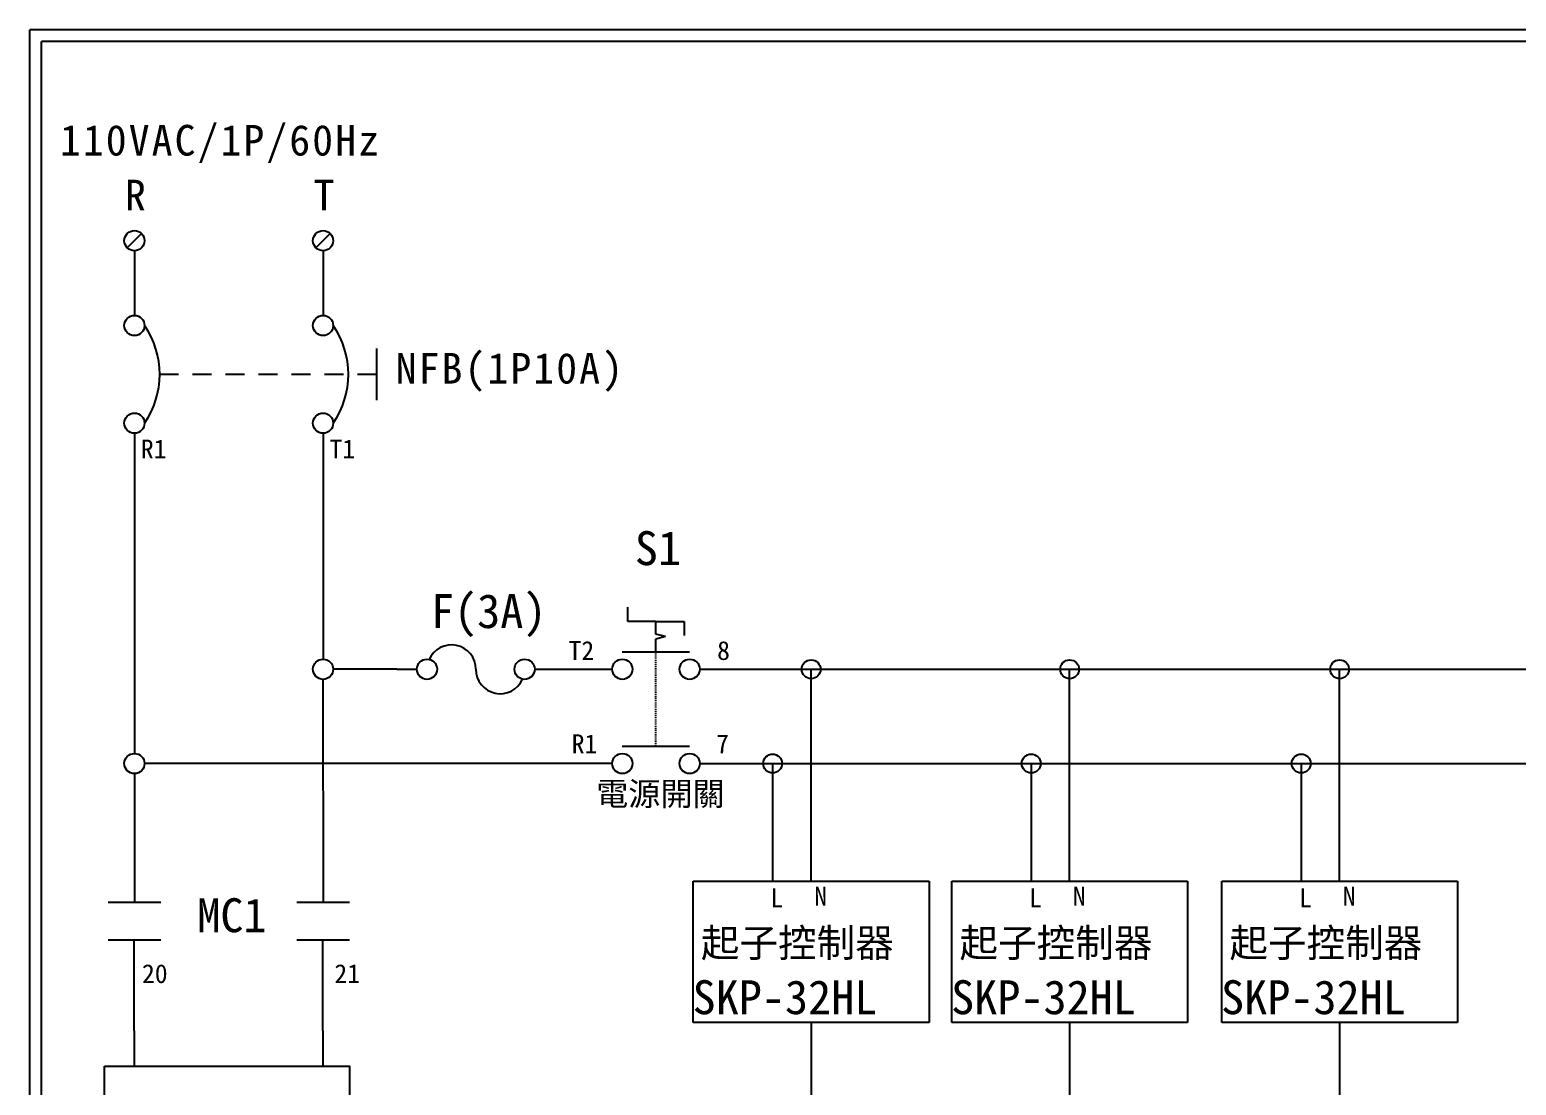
# Model space of a CAD drawing. Extents: x 10 to 297, y 3 to 207.
# Drawn here: x 10 to 167.6, y 95 to 207 of the extents above; entities that cross this region are included whole.
import ezdxf

# ---------------------------------------------------------------- set-up
doc = ezdxf.new("R2010")
doc.units = 0
doc.linetypes.add('DASHED', pattern=[0.2, 0.1, -0.1])
doc.linetypes.add('HIDDEN9', pattern=[3.5, 2, -1.5])
doc.layers.get('0').update_dxf_attribs({"linetype": 'CONTINUOUS'})
for name, color, linetype in [('7', 7, 'CONTINUOUS'), ('圖框層', 7, 'CONTINUOUS'), ('標尺寸層', 3, 'CONTINUOUS')]:
    doc.layers.add(name, color=color, linetype=linetype)
doc.styles.add('CNS', font='romanc.shx', dxfattribs={"bigfont": 'chineset.shx'})
doc.styles.add('STSL', font='KAIU.TTF')
doc.styles.add('標楷體', font='KAIU.TTF')

# ---------------------------------------------------------------- blocks, each defined once
blk = doc.blocks.new('FUSE')
at = {"color": 7}
for p, q in [((0, 0), (2.14, 0)), ((14.64, 0), (16.78, 0))]:
    blk.add_line(p, q, dxfattribs=at)
for centre in [(3.21, 0), (13.56, 0)]:
    blk.add_circle(centre, 1.07)
for centre, start, end in [((5.8, 0), 0, 156.116), ((10.98, 0), 180, 336.116)]:
    blk.add_arc(centre, 2.59, start, end, dxfattribs=at)

msp = doc.modelspace()

# ---------------------------------------------------------------- linework, layer by layer
for p, q in [((21.85, 185.35), (20.34, 183.83)), ((41.85, 185.35), (40.34, 183.83)), ((21.1, 164.1), (21.12, 130.19)), ((41.1, 164.1), (41.12, 140.19)), ((73.4, 144.2), (73.4, 145.7)), ((76.4, 144.2), (73.4, 144.2)), ((76.4, 144.2), (79.4, 144.2)), ((79.4, 144.2), (79.4, 142.7)), ((77.4, 142.59), (76.4, 142.86)), ((77.4, 142.59), (76.4, 142.32)), ((48.91, 139.12), (42.17, 139.12)), ((63.55, 139.12), (71.76, 139.12)), ((65.69, 139.12), (71.76, 139.12)), ((81.04, 139.12), (292.46, 139.12)), ((92.85, 116.64), (92.85, 139.12)), ((120.26, 116.64), (120.26, 139.12)), ((148.88, 116.64), (148.88, 139.12)), ((41.09, 138.05), (41.11, 114.4)), ((21.1, 128.05), (21.11, 114.4)), ((71.76, 129.12), (22.17, 129.12)), ((81.04, 129.12), (292.09, 129.12)), ((80.35, 116.64), (105.35, 116.64)), ((80.35, 101.64), (80.35, 116.64)), ((105.35, 116.64), (105.35, 101.64)), ((107.76, 116.64), (132.76, 116.64)), ((107.76, 101.64), (107.76, 116.64)), ((132.76, 116.64), (132.76, 101.64)), ((136.38, 116.64), (161.38, 116.64)), ((136.38, 101.64), (136.38, 116.64)), ((161.38, 116.64), (161.38, 101.64)), ((21.05, 110.42), (21.05, 104.56)), ((41.05, 110.42), (41.05, 104.56)), ((21.05, 104.56), (21.06, 97.03)), ((41.05, 104.56), (41.06, 97.03)), ((105.35, 101.64), (80.35, 101.64)), ((132.76, 101.64), (107.76, 101.64)), ((161.38, 101.64), (136.38, 101.64))]:
    msp.add_line(p, q)
at = {"color": 7, "linetype": 'HIDDEN9'}
msp.add_line((46.76, 170.41), (23.79, 170.41), dxfattribs=at)
for centre in [(21.1, 184.59), (41.1, 184.59), (21.1, 175.59), (41.1, 175.59), (21.1, 165.23), (41.1, 165.23), (41.1, 139.12), (21.1, 129.12)]:
    msp.add_circle(centre, 1.07)
at = {"color": 7}
for centre in [(14.74, 170.41), (34.74, 170.41)]:
    msp.add_arc(centre, 9.05, 325.1286, 34.8714, dxfattribs=at)
at = {"layer": '7'}
for p, q in [((76.4, 142.86), (76.4, 144.2)), ((76.4, 140.98), (76.4, 142.32)), ((72.83, 140.98), (79.97, 140.98)), ((72.83, 130.98), (79.97, 130.98))]:
    msp.add_line(p, q, dxfattribs=at)
at = {"layer": '7', "linetype": 'DASHED'}
msp.add_line((76.4, 130.98), (76.4, 140.98), dxfattribs=at)
at = {"layer": '7'}
for centre in [(72.83, 139.12), (79.97, 139.12), (72.83, 129.12), (79.97, 129.12)]:
    msp.add_circle(centre, 1.07, dxfattribs=at)
at = {"layer": '圖框層', "color": 7}
for p, q in [((297, 206.97), (10, 206.97)), ((10, 3), (10, 206.97)), ((295.75, 205.72), (11.25, 205.72)), ((11.25, 4.25), (11.25, 205.72))]:
    msp.add_line(p, q, dxfattribs=at)
at = {"layer": '標尺寸層', "color": 7}
for p, q in [((21.1, 183.52), (21.1, 176.66)), ((41.1, 183.52), (41.1, 176.66)), ((46.76, 173.14), (46.76, 167.68)), ((21.1, 164.16), (21.1, 164.1)), ((41.1, 164.16), (41.1, 164.1)), ((88.77, 129.15), (88.77, 116.64)), ((116.18, 129.15), (116.18, 116.64)), ((144.81, 129.15), (144.81, 116.64)), ((18.32, 114.4), (23.89, 114.4)), ((38.32, 114.4), (43.89, 114.4)), ((18.32, 110.42), (23.89, 110.42)), ((21.05, 110.42), (21.05, 104.56)), ((38.32, 110.42), (43.89, 110.42)), ((92.85, 101.64), (92.85, 71.11)), ((120.26, 101.64), (120.26, 71.11)), ((148.88, 101.64), (148.88, 71.11))]:
    msp.add_line(p, q, dxfattribs=at)
msp.add_lwpolyline([(17.91, 97.03), (43.9, 97.03), (43.9, 79.65), (17.91, 79.65)], close=True, dxfattribs=at)
for centre in [(92.85, 139.12), (120.26, 139.12), (148.88, 139.12), (88.77, 129.12), (116.18, 129.12), (144.81, 129.12)]:
    msp.add_circle(centre, 1, dxfattribs=at)

# ---------------------------------------------------------------- block references
at = {"color": 7}
msp.add_blockref('FUSE', (48.91, 139.12), dxfattribs=at)

# ---------------------------------------------------------------- texts
at = {"color": 0, "char_height": 3.25, "style": '標楷體'}
for s, insert, width, attachment_point in [('\\pt6.5;{\\T1.1;110VAC/1P/60Hz}', (13.2, 196.87), 35.213, 1), ('\\pt6.5;{\\T1.1;R}', (20.1, 191.05), 2, 1), ('\\pt6.5;{\\T1.1;T}', (40.1, 191.05), 2, 1), ('\\pt6.5;{\\T1.1;NFB(1P10A)}', (60.96, 172.68), 24.6072, 2)]:
    msp.add_mtext(s, dxfattribs=dict(at, insert=insert, width=width, attachment_point=attachment_point))
at = {"layer": '圖框層', "color": 4, "style": 'STSL'}
for s, height, p in [('R1', 2, (21.78, 161.49)), ('T1', 2, (41.78, 161.49)), ('S1', 3.6, (74.16, 150.17)), ('F(3A)', 3.6, (52.54, 143.49)), ('T2', 2, (67.13, 140.11)), ('8', 2, (82.88, 140.11)), ('R1', 2, (67.46, 130.22)), ('7', 2, (82.78, 130.22)), ('L', 2, (88.54, 113.88)), ('N', 2, (93.18, 114.06)), ('L', 2, (115.96, 113.88)), ('N', 2, (120.6, 114.06)), ('L', 2, (144.58, 113.88)), ('N', 2, (149.22, 114.06)), ('MC1', 3.6, (27.76, 111.23)), ('起子控制器', 3, (81.16, 108.6)), ('起子控制器', 3, (108.58, 108.6)), ('起子控制器', 3, (137.2, 108.6)), ('20', 2, (21.9, 105.83)), ('21', 2, (42.3, 105.83)), ('SKP-32HL', 3.6, (80.28, 102.53)), ('SKP-32HL', 3.6, (107.69, 102.53)), ('SKP-32HL', 3.6, (136.31, 102.53))]:
    msp.add_text(s, height=height, dxfattribs=at).set_placement(p)
at = {"layer": '標尺寸層', "color": 7, "insert": (70.05, 127.16), "char_height": 2.5, "width": 14.0847, "attachment_point": 1, "style": 'CNS'}
msp.add_mtext('{\\fDFKai-SB|b0|i0|c136|p65;電源開關}', dxfattribs=at)

doc.saveas('drawing.dxf')
